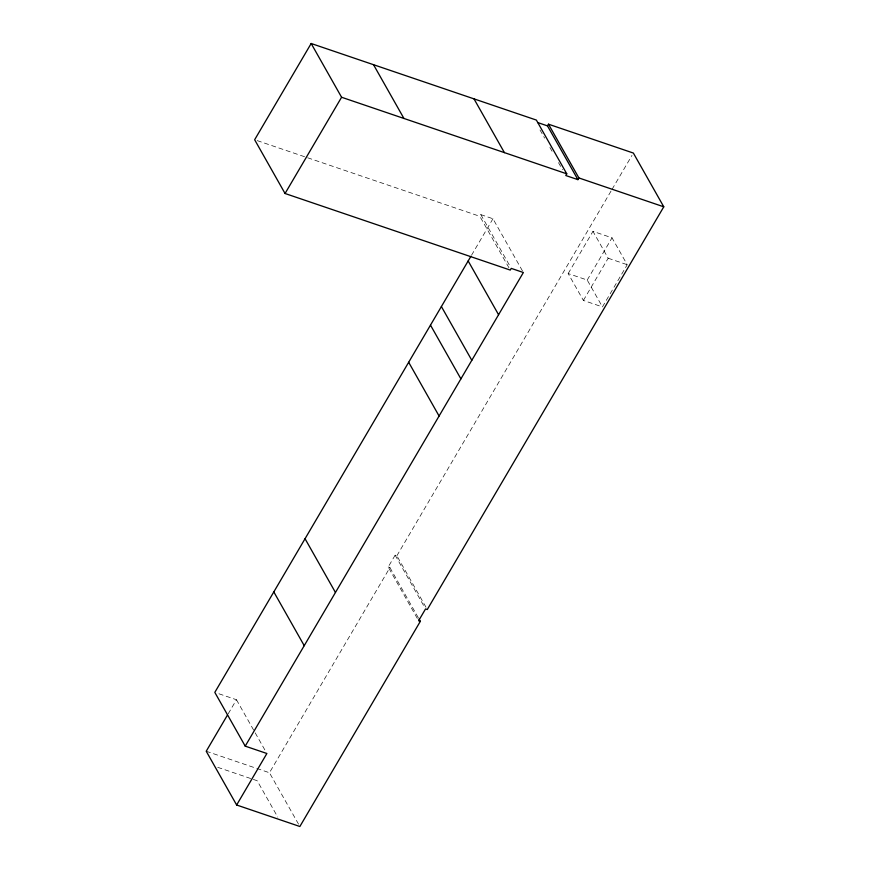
<?xml version="1.0" encoding="UTF-8"?>
<svg xmlns="http://www.w3.org/2000/svg" width="870" height="870" viewBox="0 0 870 870"><rect width="100%" height="100%" fill="white"/><g stroke="black" fill="none" stroke-linecap="round" stroke-linejoin="round"><path stroke-width="0.65" stroke-dasharray="4.35 3.26" d="M508.928 267.742L479.838 216.315L480.827 214.629L492.953 218.751L522.707 271.342M471.518 255.258L492.953 218.751M228.212 713.791L236.466 699.741L217.359 693.249M417.285 618.418L388.194 567.001L395.132 555.18L396.872 555.767L426.626 608.358M298.54 824.162L269.45 772.745L389.923 567.588L388.194 567.001M396.872 555.767L611.36 190.519M612.056 189.345L631.99 155.393M568.175 273.561L592.97 231.344L612.023 237.825L627.226 264.708L602.442 306.914L583.389 300.433L568.175 273.561L587.228 280.042L602.442 306.914M587.228 280.042L612.023 237.825M583.389 300.433L608.173 258.227L592.97 231.344M608.173 258.227L627.226 264.708M257.215 140.625L479.838 216.315M206.223 751.245L255.541 768.014M256.802 768.438L269.45 772.745M217.739 767.318L252.093 778.998M253.355 779.433L257.172 780.727L277.748 817.082M539.998 129.945L544.62 138.123M549.916 147.476L552.559 152.141M558.507 162.668L562.477 169.672M480.827 214.629L509.918 266.046M395.132 555.18L424.886 607.771M389.923 567.588L418.361 617.841M236.466 699.741L264.893 749.994"/><path stroke-width="1.3" d="M577.908 179.644L547.491 125.889L548.481 124.192L578.898 177.948L577.908 179.644L565.783 175.522L566.772 173.826L536.355 120.071L311.166 43.5L254.649 139.744L285.055 193.499L510.255 270.081L511.245 268.384L523.37 272.506L245.22 746.134L266.883 753.496L236.64 805L299.867 826.5L420.34 621.343L419.025 619.005M285.055 193.499L341.584 97.255L311.166 43.5M470.844 256.4L214.814 692.379L245.22 746.134M227.527 714.955L206.223 751.245L236.64 805M548.481 124.192L633.36 153.055L663.777 206.81L427.279 609.522L425.55 608.935L418.611 620.756L420.34 621.343M537.79 122.583L547.491 125.889M341.584 97.255L566.772 173.826M578.898 177.948L663.777 206.81M473.998 98.865L504.415 152.631M373.524 64.706L403.941 118.461M468.169 260.967L498.575 314.722M441.394 306.555L471.812 360.31M430.487 325.13L460.904 378.885M408.672 362.279L439.089 416.034M305.044 538.726L335.461 592.481M273.811 591.915L304.228 645.67"/></g></svg>
